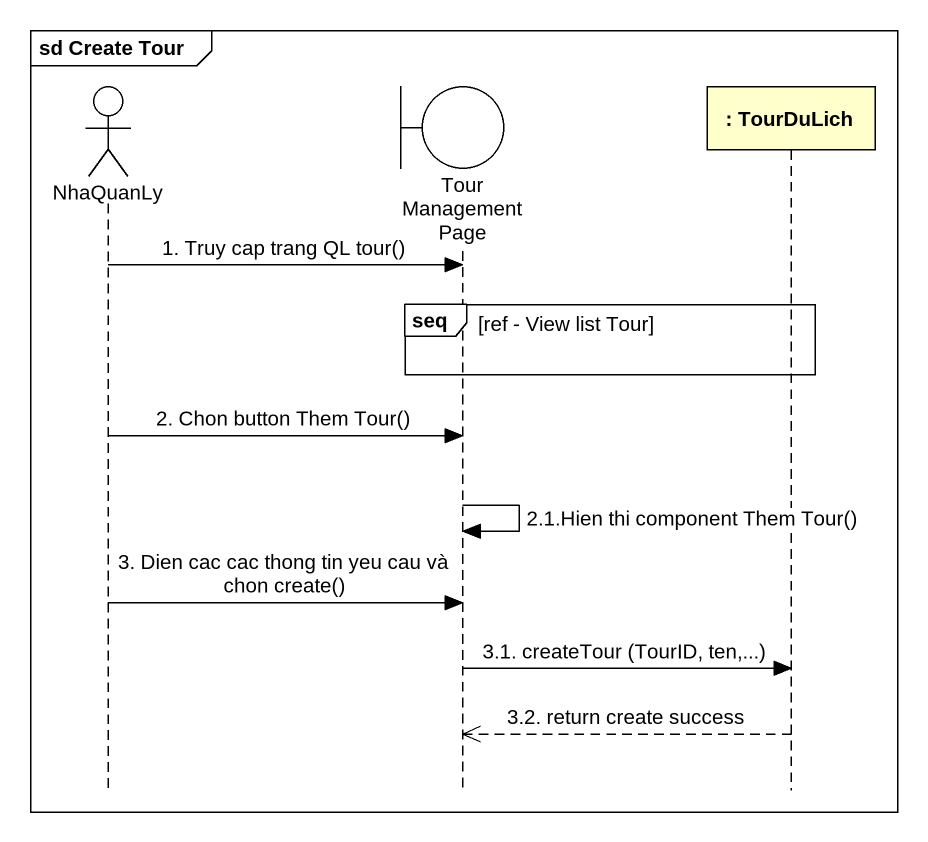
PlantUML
@startuml
mainframe sd Create Tour
hide footbox
actor NhaQuanLy
boundary "Tour Management Page" as Tour_Management_Page
participant ": TourDuLich" as TourDuLich

NhaQuanLy -> Tour_Management_Page : 1. Truy cap trang QL tour()
group seq [ref - View list Tour]
end
NhaQuanLy -> Tour_Management_Page : 2. Chon button Them Tour()
Tour_Management_Page -> Tour_Management_Page : 2.1.Hien thi component Them Tour()
NhaQuanLy -> Tour_Management_Page : 3. Dien cac cac thong tin yeu cau và chon create()
Tour_Management_Page -> TourDuLich : 3.1. createTour (TourID, ten,...)
TourDuLich -->> Tour_Management_Page : 3.2. return create success
@enduml
